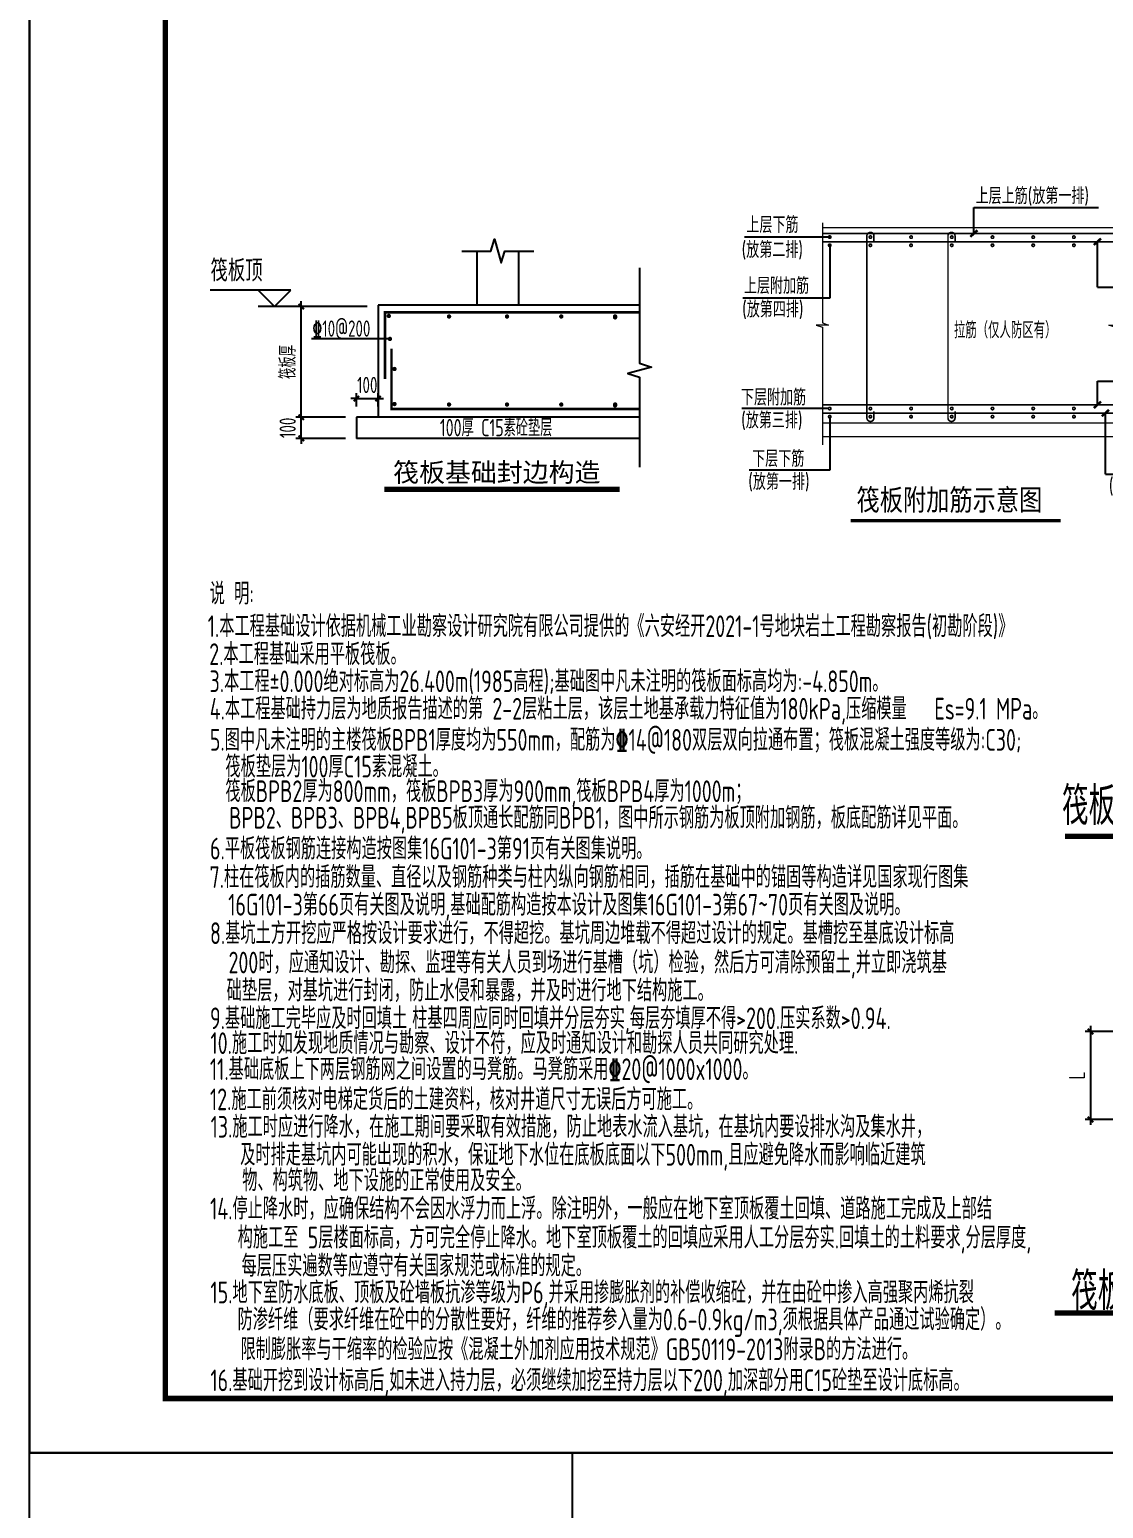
# Model space of a CAD drawing. Extents: x 393367 to 3005760, y 4998 to 826018.
# Drawn here: x 2190424 to 2210215, y 526936 to 554193 of the extents above; entities that cross this region are included whole.
import ezdxf
from ezdxf.enums import TextEntityAlignment as Align

# ---------------------------------------------------------------- set-up
doc = ezdxf.new("R2010")
doc.units = 0
doc.header["$LTSCALE"] = 1000
doc.linetypes.add('DASHED2', pattern=[0.375, 0.25, -0.125])
doc.layers.get('0').update_dxf_attribs({"linetype": 'CONTINUOUS'})
doc.layers.get('Defpoints').update_dxf_attribs({"linetype": 'CONTINUOUS'})
for name, color, linetype in [('-TK', 7, 'CONTINUOUS'), ('DIM', 3, 'CONTINUOUS'), ('DWALL', 255, 'DASHED2'), ('GJS', 1, 'CONTINUOUS'), ('PUB_DIM', 3, 'CONTINUOUS'), ('PUB_TEXT', 7, 'CONTINUOUS'), ('sectmarks', 213, 'CONTINUOUS'), ('TEXT', 7, 'CONTINUOUS'), ('THIN', 7, 'CONTINUOUS'), ('WALL', 130, 'CONTINUOUS'), ('WALL_BR', 52, 'CONTINUOUS'), ('Z-BASE-DIM', 81, 'CONTINUOUS'), ('Z-DETAIL-TOPC', 7, 'CONTINUOUS'), ('图名', 7, 'CONTINUOUS'), ('详图1', 122, 'CONTINUOUS')]:
    doc.layers.add(name, color=color, linetype=linetype)
for name, color, linetype, lineweight in [('LVTRY', 1, 'CONTINUOUS', 13), ('REIN', 1, 'CONTINUOUS', 18), ('填充', 251, 'CONTINUOUS', 5)]:
    doc.layers.add(name, color=color, linetype=linetype, lineweight=lineweight)
doc.layers.add('yichutu', color=7, linetype='CONTINUOUS', true_color=0xffffff, plot=False)
doc.styles.add('HZ-H', font='simhei.ttf', dxfattribs={"width": 0.9})
doc.styles.add('Scadi-HZ', font='tssdeng.shx', dxfattribs={"width": 0.7, "height": 300, "bigfont": 'hztxt.shx'})
doc.styles.add('TSSD_Dimension', font='Tssdeng.shx', dxfattribs={"width": 0.7, "bigfont": 'hztxt.shx'})
doc.styles.add('TSSD_Rein', font='Tssdeng.shx', dxfattribs={"width": 0.7, "bigfont": 'hztxt.shx'})
doc.styles.add('黑体', font='simhei.ttf')
doc.dimstyles.new('TSSD_100_100', dxfattribs={"dimtxt": 300, "dimasz": 100, "dimexe": 100, "dimexo": 200, "dimgap": 100, "dimtad": 1, "dimdec": 0, "dimzin": 0, "dimdsep": 46, "dimtxsty": 'TSSD_Dimension', "dimblk": 'ARCHTICK', "dimcen": 0, "dimdle": 100, "dimclrt": 7, "dimadec": 0, "dimazin": 0, "dimtfac": 1, "dimtdec": 0, "dimtix": 1, "dimtmove": 2, "dimatfit": 0, "dimfxl": 1, "dimtolj": 1, "dimtzin": 0, "dimarcsym": 0})
doc.dimstyles.new('TSSD_100_30', dxfattribs={"dimtxt": 300, "dimasz": 100, "dimexe": 100, "dimexo": 250, "dimgap": 100, "dimtad": 1, "dimdec": 0, "dimlfac": 0.333, "dimzin": 0, "dimdsep": 46, "dimtxsty": 'TSSD_Dimension', "dimblk": 'ARCHTICK', "dimcen": 0, "dimdle": 100, "dimclrt": 7, "dimadec": 0, "dimazin": 0, "dimtfac": 1, "dimtdec": 0, "dimtix": 1, "dimtmove": 2, "dimatfit": 3, "dimfxl": 1, "dimtolj": 1, "dimtzin": 0, "dimarcsym": 0})

# ---------------------------------------------------------------- blocks, each defined once
blk = doc.blocks.new('A1')
blk.add_lwpolyline([(0, 59400), (0, 0), (84100, 0), (84100, 59400)], close=True)
at = {"const_width": 100}
blk.add_lwpolyline([(2500, 58400), (2500, 1000), (83100, 1000), (83100, 58400)], close=True, dxfattribs=at)
blk = doc.blocks.new('_ArchTick')
at = {"color": 0, "linetype": 'ByBlock', "const_width": 0.4}
blk.add_lwpolyline([(-0.5, -0.5), (0.5, 0.5)], dxfattribs=at)
blk = doc.blocks.new('*D2827')
at = {"layer": 'Defpoints', "color": 0}
for p in [(2210643, 535728), (2209977, 534104), (2210643, 534104)]:
    blk.add_point(p, dxfattribs=at)
at = {"layer": 'DIM', "color": 0, "lineweight": -2}
for p, q in [((2210443, 535728), (2209877, 535728)), ((2209977, 535828), (2209977, 534004)), ((2210443, 534104), (2209877, 534104))]:
    blk.add_line(p, q, dxfattribs=at)
at = {"layer": 'DIM', "color": 0, "lineweight": -2, "xscale": 100, "yscale": 100, "zscale": 100}
for p, rotation in [((2209977, 535728), 90), ((2209977, 534104), 270)]:
    blk.add_blockref('_ArchTick', p, dxfattribs=dict(at, rotation=rotation))
at = {"layer": 'DIM', "color": 7, "lineweight": -2, "insert": (2209727, 534916), "char_height": 300, "attachment_point": 5, "rotation": 90, "style": 'TSSD_Dimension'}
blk.add_mtext('\\A1;L', dxfattribs=at)
blk = doc.blocks.new('*D37')
at = {"layer": 'Defpoints', "color": 0, "transparency": 16777216}
for p in [(114823, -28153), (116531, -28153), (114823, -31753)]:
    blk.add_point(p, dxfattribs=at)
at = {"layer": 'DIM', "color": 0, "lineweight": -2, "transparency": 16777216}
for p, q in [((116531, -31853), (116531, -28053)), ((115073, -28153), (116631, -28153)), ((115073, -31753), (116631, -31753))]:
    blk.add_line(p, q, dxfattribs=at)
at = {"layer": 'DIM', "color": 0, "lineweight": -2, "transparency": 16777216, "xscale": 100, "yscale": 100, "zscale": 100}
for p, rotation in [((116531, -28153), 90), ((116531, -31753), 270)]:
    blk.add_blockref('_ArchTick', p, dxfattribs=dict(at, rotation=rotation))
at = {"layer": 'DIM', "color": 7, "transparency": 16777216, "insert": (116281, -29953), "char_height": 300, "attachment_point": 5, "rotation": 90, "style": 'TSSD_Dimension'}
blk.add_mtext('\\A1;筏板厚', dxfattribs=at)
blk = doc.blocks.new('*D2835')
at = {"layer": 'Defpoints', "color": 0}
for p in [(2195431, 549087), (2196847, 549087), (2196447, 547047)]:
    blk.add_point(p, dxfattribs=at)
at = {"layer": 'DIM', "color": 0, "lineweight": -2}
for p, q in [((2196647, 549087), (2195331, 549087)), ((2195431, 546947), (2195431, 549187)), ((2196247, 547047), (2195331, 547047))]:
    blk.add_line(p, q, dxfattribs=at)
at = {"layer": 'DIM', "color": 0, "lineweight": -2, "xscale": 100, "yscale": 100, "zscale": 100}
for p, rotation in [((2195431, 549087), 90), ((2195431, 547047), 270)]:
    blk.add_blockref('_ArchTick', p, dxfattribs=dict(at, rotation=rotation))
at = {"layer": 'DIM', "color": 7, "insert": (2195181, 548067), "char_height": 300, "attachment_point": 5, "rotation": 90, "style": 'TSSD_Dimension'}
blk.add_mtext('\\A1;筏板厚', dxfattribs=at)
blk = doc.blocks.new('*D2836')
at = {"layer": 'Defpoints', "color": 0}
for p in [(2196847, 547393), (2196447, 547047), (2196847, 547047)]:
    blk.add_point(p, dxfattribs=at)
at = {"layer": 'DIM', "color": 0, "lineweight": -2}
for p, q in [((2196447, 547393), (2196347, 547393)), ((2196447, 547247), (2196447, 547493)), ((2196447, 547393), (2196847, 547393)), ((2196847, 547247), (2196847, 547493)), ((2196847, 547393), (2196947, 547393))]:
    blk.add_line(p, q, dxfattribs=at)
at = {"layer": 'DIM', "color": 0, "lineweight": -2, "xscale": 100, "yscale": 100, "zscale": 100}
blk.add_blockref('_ArchTick', (2196447, 547393), dxfattribs=at)
at = {"layer": 'DIM', "color": 0, "lineweight": -2, "xscale": 100, "yscale": 100, "zscale": 100, "rotation": 180}
blk.add_blockref('_ArchTick', (2196847, 547393), dxfattribs=at)
at = {"layer": 'DIM', "color": 7, "insert": (2196647, 547643), "char_height": 300, "attachment_point": 5, "style": 'TSSD_Dimension'}
blk.add_mtext('\\A1;100', dxfattribs=at)
blk = doc.blocks.new('*D2837')
at = {"layer": 'Defpoints', "color": 0}
for p in [(2195431, 547047), (2196447, 547047), (2196447, 546659)]:
    blk.add_point(p, dxfattribs=at)
at = {"layer": 'DIM', "color": 0, "lineweight": -2}
for p, q in [((2196247, 547047), (2195331, 547047)), ((2195431, 547047), (2195431, 547147)), ((2195431, 546659), (2195431, 547047)), ((2196247, 546659), (2195331, 546659)), ((2195431, 546659), (2195431, 546559))]:
    blk.add_line(p, q, dxfattribs=at)
at = {"layer": 'DIM', "color": 0, "lineweight": -2, "xscale": 100, "yscale": 100, "zscale": 100}
for p, rotation in [((2195431, 547047), 270), ((2195431, 546659), 90)]:
    blk.add_blockref('_ArchTick', p, dxfattribs=dict(at, rotation=rotation))
at = {"layer": 'DIM', "color": 7, "insert": (2195181, 546853), "char_height": 300, "attachment_point": 5, "rotation": 90, "style": 'TSSD_Dimension'}
blk.add_mtext('\\A1;100', dxfattribs=at)
blk = doc.blocks.new('yct-841-594-84100-59400-100-1000')
at = {"layer": 'yichutu', "color": 7, "true_color": 0xffffff}
blk.add_lwpolyline([(0, 0), (0, 59400), (84100, 59400), (84100, 0)], close=True, dxfattribs=at)
blk = doc.blocks.new('BW-5131013', base_point=(107950.9, -33864.5, 0))
at = {"layer": 'REIN', "const_width": 30}
for points in [[(109433.5, -28265.3), (114822.6, -28265.3)], [(109433.5, -28415.3), (114822.6, -28415.3)], [(109433.5, -31422.9), (114822.6, -31422.9)], [(109433.5, -31572.9), (114822.6, -31572.9)]]:
    blk.add_lwpolyline(points, dxfattribs=at)
for points in [[(109546, -28330.5, 1), (109591, -28330.5, 1)], [(110296, -28330.5, 1), (110341, -28330.5, 1)], [(111046, -28330.5, 1), (111091, -28330.5, 1)], [(111796, -28330.5, 1), (111841, -28330.5, 1)], [(112546, -28330.5, 1), (112591, -28330.5, 1)], [(113296, -28330.5, 1), (113341, -28330.5, 1)], [(114046, -28330.5, 1), (114091, -28330.5, 1)], [(109546, -28480.5, 1), (109591, -28480.5, 1)], [(110296, -28480.5, 1), (110341, -28480.5, 1)], [(111046, -28480.5, 1), (111091, -28480.5, 1)], [(111796, -28480.5, 1), (111841, -28480.5, 1)], [(112546, -28480.5, 1), (112591, -28480.5, 1)], [(113296, -28480.5, 1), (113341, -28480.5, 1)], [(114046, -28480.5, 1), (114091, -28480.5, 1)], [(109546, -31490.4, -1), (109591, -31490.4, -1)], [(109546, -31640.4, -1), (109591, -31640.4, -1)], [(110296, -31490.4, -1), (110341, -31490.4, -1)], [(110296, -31640.4, -1), (110341, -31640.4, -1)], [(111046, -31490.4, -1), (111091, -31490.4, -1)], [(111046, -31640.4, -1), (111091, -31640.4, -1)], [(111796, -31490.4, -1), (111841, -31490.4, -1)], [(111796, -31640.4, -1), (111841, -31640.4, -1)], [(112546, -31490.4, -1), (112591, -31490.4, -1)], [(112546, -31640.4, -1), (112591, -31640.4, -1)], [(113296, -31490.4, -1), (113341, -31490.4, -1)], [(113296, -31640.4, -1), (113341, -31640.4, -1)], [(114046, -31490.4, -1), (114091, -31490.4, -1)], [(114046, -31640.4, -1), (114091, -31640.4, -1)]]:
    blk.add_lwpolyline(points, format="xyb", close=True, dxfattribs=at)
for points in [[(110383.5, -28428), (110383.5, -28308, 1), (110253.5, -28308), (110253.5, -31662.9, 1), (110383.5, -31662.9), (110383.5, -31542.9)], [(111878.2, -28428), (111878.2, -28308, 1), (111748.2, -28308), (111748.2, -31662.9, 1), (111878.2, -31662.9), (111878.2, -31542.9)]]:
    blk.add_lwpolyline(points, format="xyb", dxfattribs=at)
at = {"layer": 'sectmarks'}
for p, q in [((112224.8, -27782.3), (114520.6, -27782.3)), ((112224.8, -28265.3), (112224.8, -27782.3)), ((109568.5, -28330.5), (107996.6, -28330.5)), ((109568.5, -28480.5), (109568.5, -29453.8)), ((114502.5, -29253.6), (114502.5, -28415.3)), ((114502.5, -29253.6), (116243, -29253.6)), ((109568.5, -29453.8), (107966.1, -29453.8)), ((114502.5, -30983.4), (116156.2, -30983.4)), ((114502.5, -31425.1), (114502.5, -30983.4)), ((109546.3, -31486.7), (107950.9, -31486.7)), ((114648.7, -32700.2), (114648.7, -31575.1)), ((109568.5, -31640.4), (109568.5, -32625.6)), ((109568.5, -32625.6), (108081.9, -32625.6)), ((114648.7, -32700.2), (116002, -32700.2))]:
    blk.add_line(p, q, dxfattribs=at)
at = {"layer": 'sectmarks', "const_width": 45}
for points in [[(112290.9, -28204.9), (112158.6, -28325.7)], [(114568.7, -28354.9), (114436.4, -28475.7)], [(114568.7, -31361.2), (114436.4, -31482)], [(114714.9, -31513.4), (114582.6, -31634.3)]]:
    blk.add_lwpolyline(points, dxfattribs=at)
at = {"layer": 'TEXT', "color": 2, "const_width": 0.45}
blk.add_lwpolyline([(110253.5, -30209.4), (113613.7, -30209.4)], dxfattribs=at)
at = {"layer": 'WALL_BR', "color": 0, "lineweight": 5}
for p, q in [((109433.5, -28152.8), (114822.6, -28152.8)), ((109433.5, -31752.8), (114822.6, -31752.8)), ((109433.5, -32002.8), (114822.6, -32002.8))]:
    blk.add_line(p, q, dxfattribs=at)
for points in [[(109433.5, -28068.4), (109433.5, -29913.4), (109546, -29952.8), (109321, -29952.8), (109433.5, -29992.2), (109433.5, -32159)], [(114822.6, -32159), (114822.6, -29992.2), (114710.1, -29952.8), (114935.1, -29952.8), (114822.6, -29913.4), (114822.6, -28068.4)]]:
    blk.add_lwpolyline(points, dxfattribs=at)
at = {"layer": 'Z-BASE-DIM'}
blk.add_line((115035.8, -28152.8), (116165.8, -28152.8), dxfattribs=at)
blk.add_lwpolyline([(117176.2, -27902.8), (115574.3, -27902.8), (115824.3, -28152.8), (116074.3, -27902.8)], dxfattribs=at)
at = {"layer": 'Z-DETAIL-TOPC', "color": 6, "const_width": 60}
blk.add_lwpolyline([(109953.8, -33556.8), (113823.5, -33556.8)], dxfattribs=at)
at = {"layer": 'TEXT', "ltscale": 99, "style": 'TSSD_Rein', "width": 0.8}
for s, p in [('上层上筋(放第一排)', (112257, -27721.8)), ('上层下筋', (108033.5, -28253.6)), ('(放第二排)', (107944.8, -28715.4)), ('上层附加筋', (114924.5, -29193)), ('上层附加筋', (107988.5, -29377.3)), ('(放第三排)', (114920, -29612.2)), ('(放第四排)', (107954.3, -29811.3)), ('下层附加筋', (114907.6, -30922.9)), ('(放第四排)', (114854.5, -31347.4)), ('下层附加筋', (107933, -31434.4)), ('(放第三排)', (107936.6, -31856.7)), ('下层下筋', (108139.5, -32565.1)), ('下层上筋', (114851.1, -32639.7)), ('(放第一排)', (108066.9, -32989.4)), ('(放第二排)', (114713.6, -33068.8))]:
    blk.add_text(s, height=300, dxfattribs=at).set_placement(p)
at = {"layer": 'TEXT', "style": 'TSSD_Rein', "width": 0.7}
blk.add_text('筏板顶标高', height=300, dxfattribs=at).set_placement((116111.7, -27836.6))
blk.add_text('拉筋（仅人防区有）', height=300, dxfattribs=at).set_placement((112802.8, -30029.2), align=Align.MIDDLE)
at = {"layer": '图名', "color": 3, "style": '黑体', "width": 0.8}
blk.add_text('筏板附加筋示意图', height=392.09, dxfattribs=at).set_placement((110063.4, -33367.8))
at = {"layer": 'DIM'}
dim = blk.add_linear_dim(base=(116530.9, -28152.8), p1=(114822.6, -31752.8), p2=(114822.6, -28152.8), angle=90, text='筏板厚', dimstyle='TSSD_100_30', dxfattribs=at)
dim.commit()
dim.dimension.update_dxf_attribs({"geometry": '*D37', "text_midpoint": (116280.9, -29952.8)})

msp = doc.modelspace()

# ---------------------------------------------------------------- linework, layer by layer
at = {"layer": '-TK'}
msp.add_line((2192224.91006, 527962.12225), (2265824.91006, 527962.12225), dxfattribs=at)
at = {"layer": 'DIM', "color": 5, "linetype": 'ByBlock'}
msp.add_lwpolyline([(2190423.83801, 527962.12225), (2200423.83801, 527962.12225), (2200423.83801, 517962.12225), (2190423.83801, 517962.12225)], close=True, dxfattribs=at)
at = {"layer": 'DWALL', "color": 2, "linetype": 'Continuous'}
for p, q in [((2201666.8066, 549113.61163), (2196846.92003, 549113.61163)), ((2196846.92003, 549113.61163), (2196846.92003, 547047.25158)), ((2196846.92003, 549113.61163), (2196846.92003, 547047.25158)), ((2196447.39766, 547047.25158), (2196447.39766, 546658.70517)), ((2201666.8066, 547047.25158), (2196447.39766, 547047.25158)), ((2201666.8066, 546658.70517), (2196447.39766, 546658.70517))]:
    msp.add_line(p, q, dxfattribs=at)
at = {"layer": 'GJS', "const_width": 48}
for points in [[(2201666.8066, 548981.18807), (2196976.30617, 548981.18807), (2196976.30617, 547750.14989)], [(2197094.29803, 548314.38848), (2197094.29803, 547198.31151), (2201666.8066, 547198.31151)]]:
    msp.add_lwpolyline(points, dxfattribs=at)
at = {"layer": 'LVTRY', "const_width": 100.00001}
for points in [[(2196963.24495, 545720.12283), (2201302.02414, 545720.12283)], [(2209506.45183, 539322.35826), (2216384.2997, 539322.35826)], [(2209315.89476, 530538.06959), (2216733.17505, 530538.06959)]]:
    msp.add_lwpolyline(points, dxfattribs=at)
at = {"layer": 'PUB_DIM'}
for p, q in [((2198670.4578, 549113.61163), (2198670.4578, 550111.68997)), ((2199434.57487, 550111.68997), (2199434.57487, 549113.61163))]:
    msp.add_line(p, q, dxfattribs=at)
at = {"layer": 'THIN'}
for p, q in [((2194638.98346, 549387.22589), (2193750.52192, 549387.22589)), ((2194938.98346, 549087.22589), (2194638.98346, 549387.22589)), ((2195238.98346, 549387.22589), (2194638.98346, 549387.22589)), ((2194938.98346, 549087.22589), (2195238.98346, 549387.22589)), ((2195330.64468, 549087.22589), (2194638.98346, 549087.22589)), ((2197065.09368, 548491.66952), (2195619.50259, 548491.66952))]:
    msp.add_line(p, q, dxfattribs=at)
for points in [[(2198390.4578, 550111.68997), (2198922.51634, 550111.68997), (2198992.51634, 550331.68997), (2199112.51634, 549891.68997), (2199182.51634, 550111.68997), (2199714.57487, 550111.68997)], [(2201666.8066, 549800.67228), (2201666.8066, 548043.9316), (2201886.8066, 547973.9316), (2201446.8066, 547853.9316), (2201666.8066, 547783.9316), (2201666.8066, 546129.99691)]]:
    msp.add_lwpolyline(points, dxfattribs=at)
at = {"layer": 'WALL', "const_width": 39.75}
for points in [[(2197044.28813, 548894.60821, -1), (2197044.28813, 548934.85821, -1)], [(2198154.58741, 548884.67375, -1), (2198154.58741, 548924.92375, -1)], [(2199223.00114, 548884.67375, -1), (2199223.00114, 548924.92375, -1)], [(2200223.00114, 548884.67375, -1), (2200223.00114, 548924.92375, -1)], [(2201214.78454, 548868.55283, -1), (2201214.78454, 548908.80283, -1)], [(2201215.61007, 548886.0801, -1), (2201215.61007, 548926.3301, -1)], [(2197085.21868, 548491.66952, -1), (2197044.96868, 548491.66952, -1)], [(2197167.75482, 547937.31379, -1), (2197127.50482, 547937.31379, -1)], [(2197167.75482, 547291.5815, -1), (2197127.50482, 547291.5815, -1)], [(2198154.58741, 547261.93445, -1), (2198154.58741, 547302.18445, -1)], [(2199223.00114, 547261.93445, -1), (2199223.00114, 547302.18445, -1)], [(2200223.00114, 547261.93445, -1), (2200223.00114, 547302.18445, -1)], [(2201215.61007, 547263.3408, -1), (2201215.61007, 547303.5908, -1)], [(2201214.78454, 547245.81353, -1), (2201214.78454, 547286.06353, -1)]]:
    msp.add_lwpolyline(points, format="xyb", close=True, dxfattribs=at)

# ---------------------------------------------------------------- block references
at = {"layer": '-TK'}
msp.add_blockref('A1', (2190423.83801, 527962.12225), dxfattribs=at)
at = {"layer": 'yichutu'}
msp.add_blockref('yct-841-594-84100-59400-100-1000', (2190423.83801, 527962.12225), dxfattribs=at)
at = {"layer": '填充'}
msp.add_blockref('BW-5131013', (2203552.98907, 544834.09589, 0), dxfattribs=at)

# ---------------------------------------------------------------- texts
at = {"layer": 'PUB_TEXT', "style": 'Scadi-HZ', "width": 0.7}
for s, p in [('筏板转角位于阴角时的加强配筋', (2209451.77563, 539533.41407)), ('筏板转角位于阳角时的加强配筋', (2209620.6187, 530589.90087))]:
    msp.add_text(s, height=700, dxfattribs=at).set_placement(p)
at = {"layer": 'TEXT', "color": 7, "style": 'TSSD_Rein', "width": 0.8}
msp.add_text('筏板顶', height=400, dxfattribs=at).set_placement((2194718.36812, 549430.45051), align=Align.BOTTOM_RIGHT)
at = {"layer": 'TEXT', "color": 7, "style": 'TSSD_Dimension', "width": 0.7}
msp.add_text('%%13210@200', height=300, dxfattribs=at).set_placement((2195638.04051, 548532.47887))
at = {"layer": 'TEXT', "style": 'TSSD_Rein', "width": 0.7}
msp.add_text('100厚 C15素砼垫层', height=320, dxfattribs=at).set_placement((2197986.10346, 546696.56965))
at = {"layer": 'TEXT', "color": 3, "style": 'TSSD_Dimension', "width": 0.7}
for s, p in [('说 明:', (2193743.34406, 543596.3485)), ('说 明:', (2193743.34406, 543596.3485)), ('1.本工程基础设计依据机械工业勘察设计研究院有限公司提供的《六安经开2021-1号地块岩土工程勘察报告(初勘阶段)》', (2193706.98632, 542996.10294)), ('2.本工程基础采用平板筏板。', (2193735.30842, 542481.58078)), ('4.本工程基础持力层为地质报告描述的第 2-2层粘土层，该层土地基承载力特征值为180kPa,压缩模量   Es=9.1 MPa。', (2193744.27966, 541475.76143)), ('6.平板筏板钢筋连接构造按图集16G101-3第91页有关图集说明。', (2193749.38301, 538897.29867)), ('7.柱在筏板内的插筋数量、直径以及钢筋种类与柱内纵向钢筋相同，插筋在基础中的锚固等构造详见国家现行图集', (2193741.26133, 538372.9495)), ('16G101-3第66页有关图及说明,基础配筋构造按本设计及图集16G101-3第67~70页有关图及说明。', (2194084.7854, 537863.43743)), ('8.基坑土方开挖应严格按设计要求进行，不得超挖。基坑周边堆载不得超过设计的规定。基槽挖至基底设计标高', (2193749.13153, 537338.11645)), ('200时，应通知设计、勘探、监理等有关人员到场进行基槽（坑）检验，然后方可清除预留土,并立即浇筑基', (2194090.57034, 536797.96436)), ('础垫层，对基坑进行封闭，防止水侵和暴露，并及时进行地下结构施工。', (2194056.64159, 536281.24582)), ('9.基础施工完毕应及时回填土,柱基四周应同时回填并分层夯实,每层夯填厚不得>200.压实系数>0.94.', (2193749.13153, 535769.70104)), ('10.施工时如发现地质情况与勘察、设计不符，应及时通知设计和勘探人员共同研究处理.', (2193757.78889, 535311.40973)), ('11.基础底板上下两层钢筋网之间设置的马凳筋。马凳筋采用%%13220@1000x1000。', (2193746.71051, 534831.72912)), ('12.施工前须核对电梯定货后的土建资料，核对井道尺寸无误后方可施工。', (2193747.7546, 534276.6977)), ('13.施工时应进行降水，在施工期间要采取有效措施，防止地表水流入基坑，在基坑内要设排水沟及集水井，', (2193760.39467, 533770.03312)), ('及时排走基坑内可能出现的积水，保证地下水位在底板底面以下500mm,且应避免降水而影响临近建筑', (2194304.75302, 533255.40873)), ('物、构筑物、地下设施的正常使用及安全。', (2194342.66207, 532781.14796)), ('14.停止降水时，应确保结构不会因水浮力而上浮。除注明外，一般应在地下室顶板覆土回填、道路施工完成及上部结', (2193750.14587, 532262.18363)), ('构施工至 5层楼面标高，方可完全停止降水。地下室顶板覆土的回填应采用人工分层夯实.回填土的土料要求,分层厚度,', (2194259.21543, 531728.03414)), ('每层压实遍数等应遵守有关国家规范或标准的规定。', (2194331.03486, 531209.06521)), ('15.地下室防水底板、顶板及砼墙板抗渗等级为P6,并采用掺膨胀剂的补偿收缩砼，并在由砼中掺入高强聚丙烯抗裂', (2193756.53705, 530716.6763)), ('防渗纤维（要求纤维在砼中的分散性要好，纤维的推荐参入量为0.6-0.9kg/m3,须根据具体产品通过试验确定）。', (2194256.48745, 530218.26467)), ('限制膨胀率与干缩率的检验应按《混凝土外加剂应用技术规范》GB50119-2013附录B的方法进行。', (2194310.65558, 529668.59627))]:
    msp.add_text(s, height=400, dxfattribs=at).set_placement(p)
at = {"layer": 'TEXT', "color": 1, "style": 'TSSD_Dimension', "width": 0.7}
for s, p in [('3.本工程%%P0.000绝对标高为26.400m(1985高程);基础图中凡未注明的筏板面标高均为:-4.850m。', (2193741.52706, 541981.06784)), ('16.基础开挖到设计标高后,如未进入持力层，必须继续加挖至持力层以下200,加深部分用C15砼垫至设计底标高。', (2193756.53705, 529097.20365))]:
    msp.add_text(s, height=400, dxfattribs=at).set_placement(p)
at = {"layer": 'TEXT', "color": 6, "style": 'TSSD_Dimension', "width": 0.7}
for s, p in [('5.图中凡未注明的主楼筏板BPB1厚度均为550mm，配筋为%%13214@180双层双向拉通布置；筏板混凝土强度等级为:C30;', (2193746.50796, 540902.22214)), ('筏板垫层为100厚C15素混凝土。', (2194032.74886, 540408.34561)), ('筏板BPB2厚为800mm，筏板BPB3厚为900mm,筏板BPB4厚为1000m；', (2194032.74886, 539955.43819)), ('BPB2、BPB3、BPB4,BPB5板顶通长配筋同BPB1，图中所示钢筋为板顶附加钢筋，板底配筋详见平面。', (2194102.92735, 539466.56192))]:
    msp.add_text(s, height=400, dxfattribs=at).set_placement(p)
at = {"layer": '详图1', "color": 7, "style": 'HZ-H'}
msp.add_text('筏板基础封边构造', height=350, dxfattribs=at).set_placement((2197125.12854, 545857.93365))

# ---------------------------------------------------------------- dimensions: what is measured, and where the dimension line sits
at = {"layer": 'DIM'}
for base, p1, p2, text, picture, middle in [((2195430.64468, 549087.22589), (2196447.39766, 547047.25158), (2196846.92003, 549087.22589), '筏板厚', '*D2835', (2195180.64468, 548067.23873)), ((2195430.64468, 547047.25158), (2196447.39766, 546658.70517), (2196447.39766, 547047.25158), '100', '*D2837', (2195180.64468, 546852.97837))]:
    dim = msp.add_linear_dim(base=base, p1=p1, p2=p2, angle=90, text=text, dimstyle='TSSD_100_100', dxfattribs=at)
    dim.commit()
    dim.dimension.update_dxf_attribs({"geometry": picture, "text_midpoint": middle})
dim = msp.add_aligned_dim(p1=(2196447.39766, 547047.25158), p2=(2196846.92003, 547047.25158), distance=345.60979, text='100', dimstyle='TSSD_100_100', dxfattribs=at)
dim.commit()
dim.dimension.update_dxf_attribs({"geometry": '*D2836', "text_midpoint": (2196647.15884, 547642.86136)})
at = {"layer": 'DIM', "lineweight": -2}
dim = msp.add_linear_dim(base=(2209977.45076, 534103.63722), p1=(2210642.68917, 535727.83801), p2=(2210642.68917, 534103.63722), angle=90, text='L', dimstyle='TSSD_100_100', dxfattribs=at)
dim.commit()
dim.dimension.update_dxf_attribs({"geometry": '*D2827', "text_midpoint": (2209727.45076, 534915.73761)})

doc.saveas('drawing.dxf')
